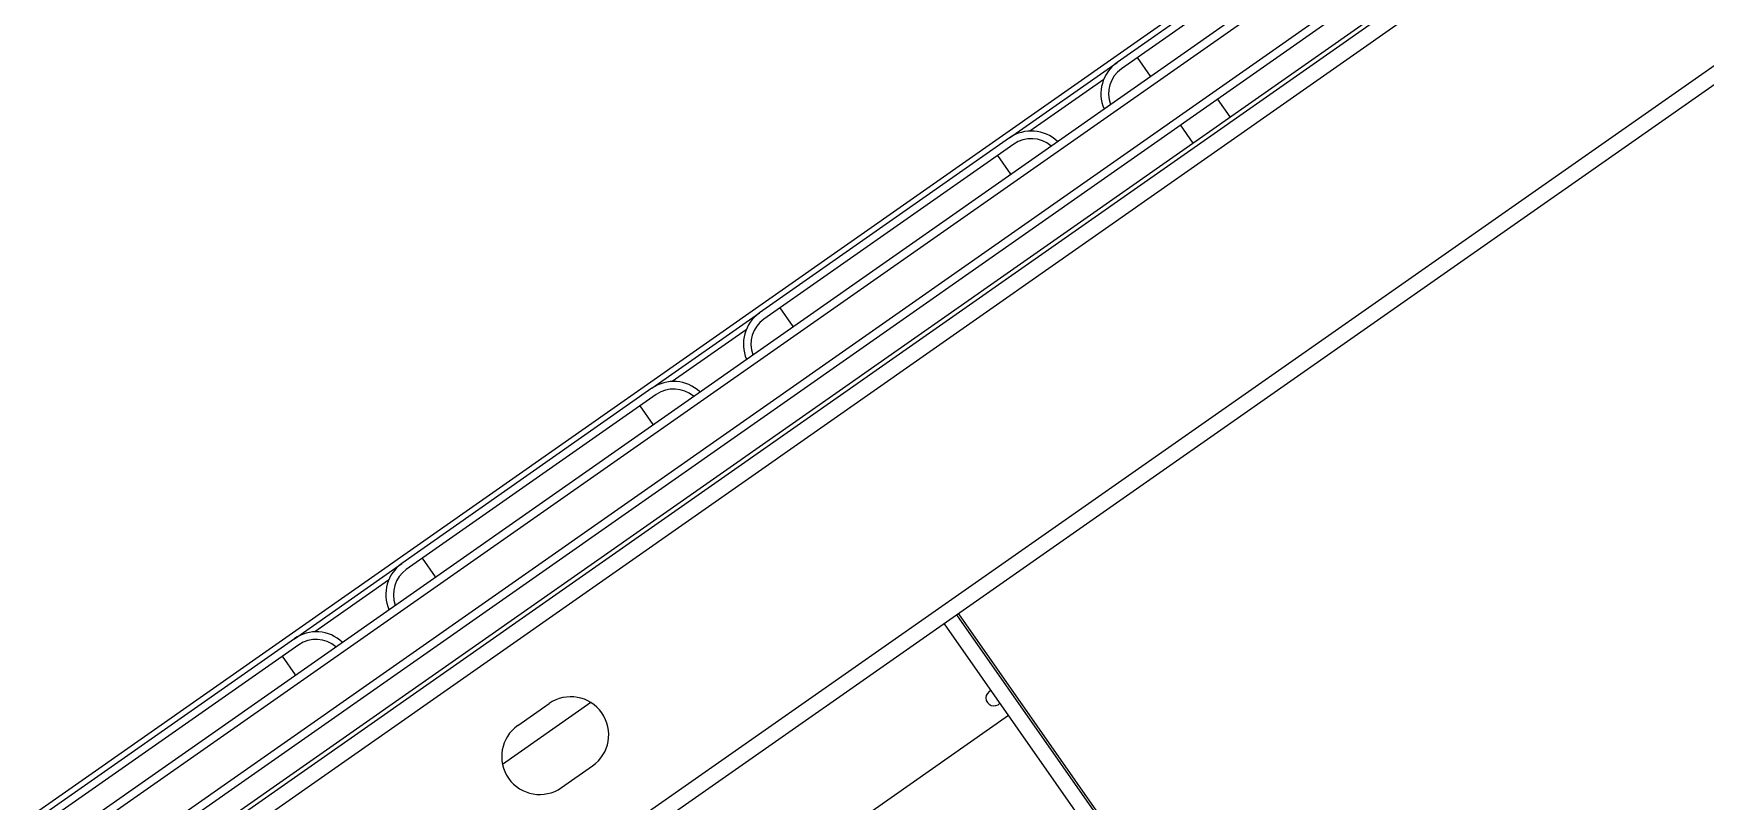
# Model space of a CAD drawing. Header units: millimetres. Extents: x 152904052 to 153933663, y 538271515 to 539240469.
# Drawn here: x 153333882.3 to 153334322.8, y 538933778.6 to 538933980.9 of the extents above; entities that cross this region are included whole.
import ezdxf

# ---------------------------------------------------------------- set-up
doc = ezdxf.new("R2010")
doc.units = ezdxf.units.MM
doc.layers.add('POWR', color=5, linetype='Continuous')

msp = doc.modelspace()

# ---------------------------------------------------------------- linework, layer by layer
at = {"layer": 'POWR', "color": 7}
for p, q in [((153333724.67, 538933664.94), (153334625.74, 538934295.87)), ((153333733.84, 538933657.08), (153334629.99, 538934284.57)), ((153333734.36, 538933660), (153334627.07, 538934285.08)), ((153333740.04, 538933648.23), (153334636.19, 538934275.72)), ((153333743.02, 538933647.75), (153334635.62, 538934272.76)), ((153334623.39, 538934255.65), (153332862.21, 538933022.46)), ((153333768.73, 538933658.68), (153334618.6, 538934253.76)), ((153334625.74, 538934252.29), (153332864.56, 538933019.1)), ((153334675.52, 538934217.81), (153332879.94, 538932960.53)), ((153334648.38, 538934193.8), (153333802.61, 538933601.58)), ((153334233.63, 538934019.36), (153334167.77, 538933973.25)), ((153334234.78, 538934017.72), (153334168.92, 538933971.61)), ((153334139.43, 538933953.4), (153334167.77, 538933973.25)), ((153334176.62, 538933969.67), (153334173.18, 538933974.59)), ((153334164.24, 538933968.82), (153334144.79, 538933955.2)), ((153334197.56, 538933958.95), (153334194.23, 538933963.7)), ((153334184.4, 538933956.81), (153334187.73, 538933952.06)), ((153334139.43, 538933953.4), (153334073.57, 538933907.28)), ((153334140.57, 538933951.76), (153334074.72, 538933905.65)), ((153334139.76, 538933943.86), (153334136.32, 538933948.78)), ((153334045.23, 538933887.44), (153334073.57, 538933907.28)), ((153334082.42, 538933903.71), (153334078.97, 538933908.63)), ((153334070.04, 538933902.86), (153334050.59, 538933889.24)), ((153334045.23, 538933887.44), (153333979.37, 538933841.32)), ((153334046.37, 538933885.8), (153333980.51, 538933839.68)), ((153334045.55, 538933877.9), (153334042.11, 538933882.82)), ((153333951.02, 538933821.48), (153333979.37, 538933841.32)), ((153333988.21, 538933837.75), (153333984.77, 538933842.67)), ((153333975.84, 538933836.9), (153333956.39, 538933823.28)), ((153334312.2, 538933561.16), (153334125.56, 538933827.72)), ((153334125.97, 538933828), (153334312.61, 538933561.45)), ((153334308.92, 538933558.87), (153334122.28, 538933825.42)), ((153333951.02, 538933821.48), (153333885.16, 538933775.36)), ((153333952.17, 538933819.84), (153333886.31, 538933773.72)), ((153333951.35, 538933811.94), (153333947.91, 538933816.86)), ((153334029.13, 538933804.66), (153334005.87, 538933788.37)), ((153334009.92, 538933798.62), (153334018.11, 538933804.36)), ((153334139.2, 538933801.26), (153333827.47, 538933582.98)), ((153334021.39, 538933782.24), (153334029.58, 538933787.98))]:
    msp.add_line(p, q, dxfattribs=at)
for centre, radius, start, end in [((153334173.51, 538933965.05), 10, 125, 203.463), ((153334173.51, 538933965.05), 8, 125, 200.5225), ((153334145.16, 538933945.21), 10, 46.537, 125), ((153334145.16, 538933945.21), 8, 49.4775, 125), ((153334079.3, 538933899.09), 10, 125, 203.463), ((153334079.3, 538933899.09), 8, 125, 200.5225), ((153334050.96, 538933879.25), 10, 46.537, 125), ((153334050.96, 538933879.25), 8, 49.4775, 125), ((153333985.1, 538933833.13), 10, 125, 203.463), ((153333985.1, 538933833.13), 8, 125, 200.5225), ((153333956.76, 538933813.29), 10, 46.537, 125), ((153333956.76, 538933813.29), 8, 49.4775, 125), ((153334023.84, 538933796.17), 10, 305, 125), ((153334135.31, 538933805.86), 2.1, 109.8169, 320.1831), ((153334015.65, 538933790.43), 10, 125, 305)]:
    msp.add_arc(centre, radius, start, end, dxfattribs=at)

doc.saveas('drawing.dxf')
